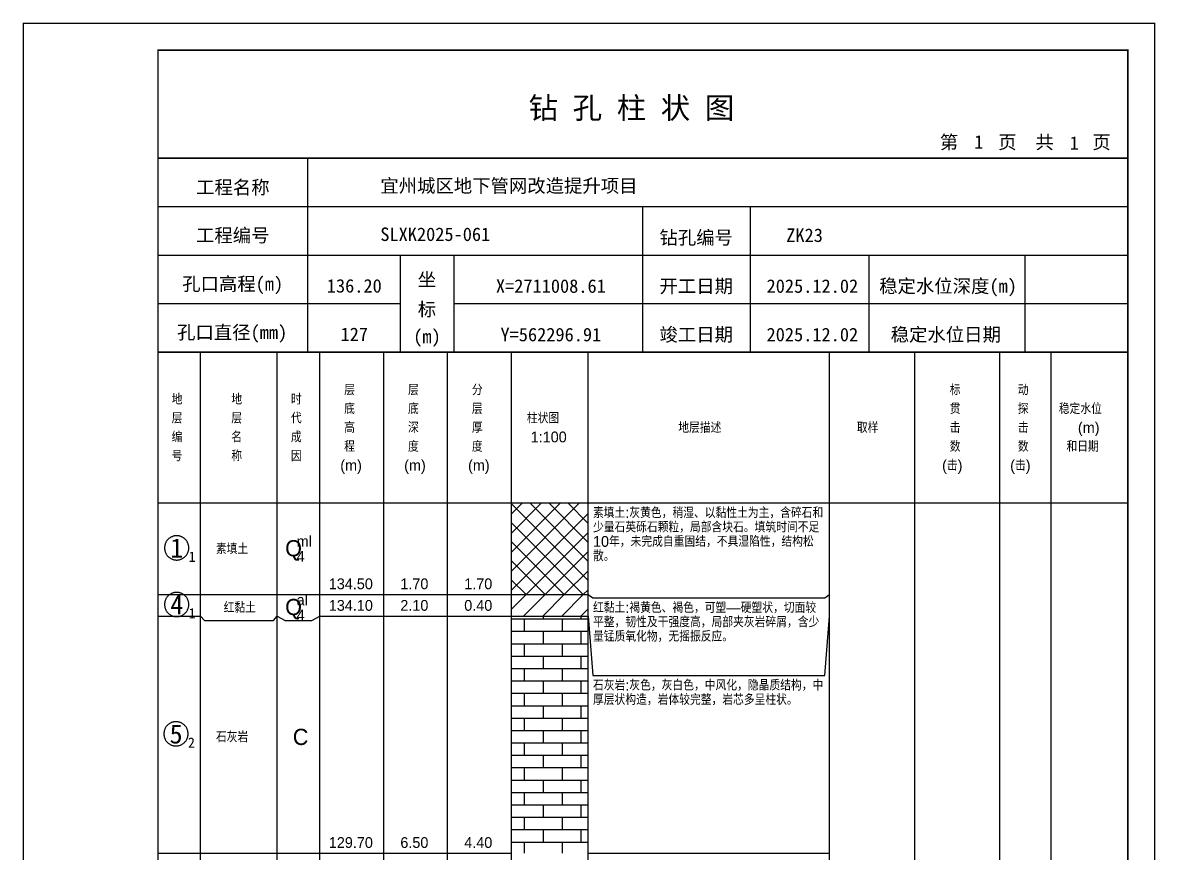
# Model space of a CAD drawing. Header units: millimetres. Extents: x 12489 to 89920, y 4630 to 4927.
# Drawn here: x 43289.3 to 43499.6, y 4772.7 to 4926.8 of the extents above; entities that cross this region are included whole.
import ezdxf
from ezdxf.enums import TextEntityAlignment as Align

# ---------------------------------------------------------------- set-up
doc = ezdxf.new("R2010")
doc.units = ezdxf.units.MM
doc.layers.add('ZZT_TC', color=7, linetype='Continuous')
doc.styles.add('成果图图块', font='', dxfattribs={"height": 2.5})
doc.styles.add('成果图模板', font='')
doc.styles.add('成果图模板标题', font='simhei.ttf')
doc.styles.add('成果图表体', font='Comfont.shx', dxfattribs={"height": 2, "bigfont": 'Hztxt12a.shx'})
doc.styles.get('成果图图块').set_extended_font_data('FangSong_GB2312')
doc.styles.get('成果图模板').set_extended_font_data('FangSong_GB2312')

# ---------------------------------------------------------------- blocks, each defined once
blk = doc.blocks.new('DCBH-1-1-1249', base_point=(0.3, -0.11))
at = {"layer": 'ZZT_TC', "color": 7}
blk.add_polyline3d([(-0.19, 2.31, 0), (-0.3, 2.31, 0), (-0.41, 2.3, 0), (-0.52, 2.29, 0), (-0.63, 2.27, 0), (-0.73, 2.24, 0), (-0.84, 2.21, 0), (-0.95, 2.18, 0), (-1.05, 2.14, 0), (-1.15, 2.09, 0), (-1.25, 2.04, 0), (-1.35, 1.99, 0), (-1.44, 1.93, 0), (-1.53, 1.87, 0), (-1.62, 1.8, 0), (-1.7, 1.73, 0), (-1.78, 1.65, 0), (-1.86, 1.57, 0), (-1.93, 1.49, 0), (-2, 1.4, 0), (-2.06, 1.31, 0), (-2.12, 1.22, 0), (-2.17, 1.12, 0), (-2.22, 1.02, 0), (-2.27, 0.92, 0), (-2.31, 0.82, 0), (-2.34, 0.71, 0), (-2.37, 0.61, 0), (-2.4, 0.5, 0), (-2.41, 0.39, 0), (-2.43, 0.28, 0), (-2.44, 0.17, 0), (-2.44, 0.06, 0), (-2.44, -0.05, 0), (-2.43, -0.16, 0), (-2.41, -0.27, 0), (-2.4, -0.38, 0), (-2.37, -0.49, 0), (-2.34, -0.6, 0), (-2.31, -0.7, 0), (-2.27, -0.8, 0), (-2.22, -0.9, 0), (-2.17, -1, 0), (-2.12, -1.1, 0), (-2.06, -1.19, 0), (-2, -1.28, 0), (-1.93, -1.37, 0), (-1.86, -1.45, 0), (-1.78, -1.53, 0), (-1.7, -1.61, 0), (-1.62, -1.68, 0), (-1.53, -1.75, 0), (-1.44, -1.81, 0), (-1.35, -1.87, 0), (-1.25, -1.93, 0), (-1.15, -1.98, 0), (-1.05, -2.02, 0), (-0.95, -2.06, 0), (-0.84, -2.1, 0), (-0.73, -2.13, 0), (-0.63, -2.15, 0), (-0.52, -2.17, 0), (-0.41, -2.18, 0), (-0.3, -2.19, 0), (-0.19, -2.19, 0), (-0.08, -2.19, 0), (0.03, -2.18, 0), (0.14, -2.17, 0), (0.25, -2.15, 0), (0.36, -2.13, 0), (0.47, -2.1, 0), (0.57, -2.06, 0), (0.67, -2.02, 0), (0.77, -1.98, 0), (0.87, -1.93, 0), (0.97, -1.87, 0), (1.06, -1.81, 0), (1.15, -1.75, 0), (1.24, -1.68, 0), (1.32, -1.61, 0), (1.4, -1.53, 0), (1.48, -1.45, 0), (1.55, -1.37, 0), (1.62, -1.28, 0), (1.68, -1.19, 0), (1.74, -1.1, 0), (1.8, -1, 0), (1.85, -0.9, 0), (1.89, -0.8, 0), (1.93, -0.7, 0), (1.97, -0.6, 0), (2, -0.49, 0), (2.02, -0.38, 0), (2.04, -0.27, 0), (2.05, -0.16, 0), (2.06, -0.05, 0), (2.06, 0.06, 0), (2.06, 0.17, 0), (2.05, 0.28, 0), (2.04, 0.39, 0), (2.02, 0.5, 0), (2, 0.61, 0), (1.97, 0.71, 0), (1.93, 0.82, 0), (1.89, 0.92, 0), (1.85, 1.02, 0), (1.8, 1.12, 0), (1.74, 1.22, 0), (1.68, 1.31, 0), (1.62, 1.4, 0), (1.55, 1.49, 0), (1.48, 1.57, 0), (1.4, 1.65, 0), (1.32, 1.73, 0), (1.24, 1.8, 0), (1.15, 1.87, 0), (1.06, 1.93, 0), (0.97, 1.99, 0), (0.87, 2.04, 0), (0.77, 2.09, 0), (0.67, 2.14, 0), (0.57, 2.18, 0), (0.47, 2.21, 0), (0.36, 2.24, 0), (0.25, 2.27, 0), (0.14, 2.29, 0), (0.03, 2.3, 0), (-0.08, 2.31, 0), (-0.19, 2.31, 0)], dxfattribs=at)
at = {"style": '成果图图块'}
blk.add_text('1', height=3.57, dxfattribs=at).set_placement((-0.16, -1.74), align=Align.CENTER)
blk.add_text('1', height=1.91, dxfattribs=at).set_placement((2.03, -2.53))
blk = doc.blocks.new('DCBH-1-1-1250', base_point=(0.3, -0.11))
at = {"layer": 'ZZT_TC', "color": 7}
blk.add_polyline3d([(-0.19, 2.31, 0), (-0.3, 2.31, 0), (-0.41, 2.3, 0), (-0.52, 2.29, 0), (-0.63, 2.27, 0), (-0.73, 2.24, 0), (-0.84, 2.21, 0), (-0.95, 2.18, 0), (-1.05, 2.14, 0), (-1.15, 2.09, 0), (-1.25, 2.04, 0), (-1.35, 1.99, 0), (-1.44, 1.93, 0), (-1.53, 1.87, 0), (-1.62, 1.8, 0), (-1.7, 1.73, 0), (-1.78, 1.65, 0), (-1.86, 1.57, 0), (-1.93, 1.49, 0), (-2, 1.4, 0), (-2.06, 1.31, 0), (-2.12, 1.22, 0), (-2.17, 1.12, 0), (-2.22, 1.02, 0), (-2.27, 0.92, 0), (-2.31, 0.82, 0), (-2.34, 0.71, 0), (-2.37, 0.61, 0), (-2.4, 0.5, 0), (-2.41, 0.39, 0), (-2.43, 0.28, 0), (-2.44, 0.17, 0), (-2.44, 0.06, 0), (-2.44, -0.05, 0), (-2.43, -0.16, 0), (-2.41, -0.27, 0), (-2.4, -0.38, 0), (-2.37, -0.49, 0), (-2.34, -0.6, 0), (-2.31, -0.7, 0), (-2.27, -0.8, 0), (-2.22, -0.9, 0), (-2.17, -1, 0), (-2.12, -1.1, 0), (-2.06, -1.19, 0), (-2, -1.28, 0), (-1.93, -1.37, 0), (-1.86, -1.45, 0), (-1.78, -1.53, 0), (-1.7, -1.61, 0), (-1.62, -1.68, 0), (-1.53, -1.75, 0), (-1.44, -1.81, 0), (-1.35, -1.87, 0), (-1.25, -1.93, 0), (-1.15, -1.98, 0), (-1.05, -2.02, 0), (-0.95, -2.06, 0), (-0.84, -2.1, 0), (-0.73, -2.13, 0), (-0.63, -2.15, 0), (-0.52, -2.17, 0), (-0.41, -2.18, 0), (-0.3, -2.19, 0), (-0.19, -2.19, 0), (-0.08, -2.19, 0), (0.03, -2.18, 0), (0.14, -2.17, 0), (0.25, -2.15, 0), (0.36, -2.13, 0), (0.47, -2.1, 0), (0.57, -2.06, 0), (0.67, -2.02, 0), (0.77, -1.98, 0), (0.87, -1.93, 0), (0.97, -1.87, 0), (1.06, -1.81, 0), (1.15, -1.75, 0), (1.24, -1.68, 0), (1.32, -1.61, 0), (1.4, -1.53, 0), (1.48, -1.45, 0), (1.55, -1.37, 0), (1.62, -1.28, 0), (1.68, -1.19, 0), (1.74, -1.1, 0), (1.8, -1, 0), (1.85, -0.9, 0), (1.89, -0.8, 0), (1.93, -0.7, 0), (1.97, -0.6, 0), (2, -0.49, 0), (2.02, -0.38, 0), (2.04, -0.27, 0), (2.05, -0.16, 0), (2.06, -0.05, 0), (2.06, 0.06, 0), (2.06, 0.17, 0), (2.05, 0.28, 0), (2.04, 0.39, 0), (2.02, 0.5, 0), (2, 0.61, 0), (1.97, 0.71, 0), (1.93, 0.82, 0), (1.89, 0.92, 0), (1.85, 1.02, 0), (1.8, 1.12, 0), (1.74, 1.22, 0), (1.68, 1.31, 0), (1.62, 1.4, 0), (1.55, 1.49, 0), (1.48, 1.57, 0), (1.4, 1.65, 0), (1.32, 1.73, 0), (1.24, 1.8, 0), (1.15, 1.87, 0), (1.06, 1.93, 0), (0.97, 1.99, 0), (0.87, 2.04, 0), (0.77, 2.09, 0), (0.67, 2.14, 0), (0.57, 2.18, 0), (0.47, 2.21, 0), (0.36, 2.24, 0), (0.25, 2.27, 0), (0.14, 2.29, 0), (0.03, 2.3, 0), (-0.08, 2.31, 0), (-0.19, 2.31, 0)], dxfattribs=at)
at = {"style": '成果图图块'}
blk.add_text('4', height=3.57, dxfattribs=at).set_placement((-0.16, -1.74), align=Align.CENTER)
blk.add_text('1', height=1.91, dxfattribs=at).set_placement((2.03, -2.53))
blk = doc.blocks.new('DCBH-1-1-1251', base_point=(0.43, -0.11))
at = {"layer": 'ZZT_TC', "color": 7}
blk.add_polyline3d([(-0.19, 2.31, 0), (-0.3, 2.31, 0), (-0.41, 2.3, 0), (-0.52, 2.29, 0), (-0.63, 2.27, 0), (-0.73, 2.24, 0), (-0.84, 2.21, 0), (-0.95, 2.18, 0), (-1.05, 2.14, 0), (-1.15, 2.09, 0), (-1.25, 2.04, 0), (-1.35, 1.99, 0), (-1.44, 1.93, 0), (-1.53, 1.87, 0), (-1.62, 1.8, 0), (-1.7, 1.73, 0), (-1.78, 1.65, 0), (-1.86, 1.57, 0), (-1.93, 1.49, 0), (-2, 1.4, 0), (-2.06, 1.31, 0), (-2.12, 1.22, 0), (-2.17, 1.12, 0), (-2.22, 1.02, 0), (-2.27, 0.92, 0), (-2.31, 0.82, 0), (-2.34, 0.71, 0), (-2.37, 0.61, 0), (-2.4, 0.5, 0), (-2.41, 0.39, 0), (-2.43, 0.28, 0), (-2.44, 0.17, 0), (-2.44, 0.06, 0), (-2.44, -0.05, 0), (-2.43, -0.16, 0), (-2.41, -0.27, 0), (-2.4, -0.38, 0), (-2.37, -0.49, 0), (-2.34, -0.6, 0), (-2.31, -0.7, 0), (-2.27, -0.8, 0), (-2.22, -0.9, 0), (-2.17, -1, 0), (-2.12, -1.1, 0), (-2.06, -1.19, 0), (-2, -1.28, 0), (-1.93, -1.37, 0), (-1.86, -1.45, 0), (-1.78, -1.53, 0), (-1.7, -1.61, 0), (-1.62, -1.68, 0), (-1.53, -1.75, 0), (-1.44, -1.81, 0), (-1.35, -1.87, 0), (-1.25, -1.93, 0), (-1.15, -1.98, 0), (-1.05, -2.02, 0), (-0.95, -2.06, 0), (-0.84, -2.1, 0), (-0.73, -2.13, 0), (-0.63, -2.15, 0), (-0.52, -2.17, 0), (-0.41, -2.18, 0), (-0.3, -2.19, 0), (-0.19, -2.19, 0), (-0.08, -2.19, 0), (0.03, -2.18, 0), (0.14, -2.17, 0), (0.25, -2.15, 0), (0.36, -2.13, 0), (0.47, -2.1, 0), (0.57, -2.06, 0), (0.67, -2.02, 0), (0.77, -1.98, 0), (0.87, -1.93, 0), (0.97, -1.87, 0), (1.06, -1.81, 0), (1.15, -1.75, 0), (1.24, -1.68, 0), (1.32, -1.61, 0), (1.4, -1.53, 0), (1.48, -1.45, 0), (1.55, -1.37, 0), (1.62, -1.28, 0), (1.68, -1.19, 0), (1.74, -1.1, 0), (1.8, -1, 0), (1.85, -0.9, 0), (1.89, -0.8, 0), (1.93, -0.7, 0), (1.97, -0.6, 0), (2, -0.49, 0), (2.02, -0.38, 0), (2.04, -0.27, 0), (2.05, -0.16, 0), (2.06, -0.05, 0), (2.06, 0.06, 0), (2.06, 0.17, 0), (2.05, 0.28, 0), (2.04, 0.39, 0), (2.02, 0.5, 0), (2, 0.61, 0), (1.97, 0.71, 0), (1.93, 0.82, 0), (1.89, 0.92, 0), (1.85, 1.02, 0), (1.8, 1.12, 0), (1.74, 1.22, 0), (1.68, 1.31, 0), (1.62, 1.4, 0), (1.55, 1.49, 0), (1.48, 1.57, 0), (1.4, 1.65, 0), (1.32, 1.73, 0), (1.24, 1.8, 0), (1.15, 1.87, 0), (1.06, 1.93, 0), (0.97, 1.99, 0), (0.87, 2.04, 0), (0.77, 2.09, 0), (0.67, 2.14, 0), (0.57, 2.18, 0), (0.47, 2.21, 0), (0.36, 2.24, 0), (0.25, 2.27, 0), (0.14, 2.29, 0), (0.03, 2.3, 0), (-0.08, 2.31, 0), (-0.19, 2.31, 0)], dxfattribs=at)
at = {"style": '成果图图块'}
blk.add_text('5', height=3.57, dxfattribs=at).set_placement((-0.16, -1.74), align=Align.CENTER)
blk.add_text('2', height=1.91, dxfattribs=at).set_placement((2.03, -2.53))
blk = doc.blocks.new('钻孔柱状图路桥昇龙制图梁世成校核莫家里.dwg141', base_point=(25, 236))
for p, q in [((52.82, 236), (52.82, 272)), ((25, 263), (205, 263)), ((115, 236), (115, 263)), ((135, 236), (135, 263)), ((25, 254), (205, 254)), ((70, 236), (70, 254)), ((80, 236), (80, 254)), ((157, 236), (157, 254)), ((185.95, 236), (185.95, 254)), ((25, 245), (70, 245)), ((80, 245), (205, 245))]:
    blk.add_line(p, q)
for points, const_width in [([(0, 0), (210, 0), (210, 297), (0, 297)], 0.25), ([(25, 5), (205, 5), (205, 292), (25, 292)], 0.3)]:
    blk.add_lwpolyline(points, close=True, dxfattribs=dict(const_width=const_width))
at = {"const_width": 0.3}
for points in [[(25, 272), (205, 272)], [(25, 236), (205, 236)]]:
    blk.add_lwpolyline(points, dxfattribs=at)
for s, height, style, p in [('钻 孔 柱 状 图', 4, '成果图模板标题', (93.8, 279.31)), ('第', 2.5, '成果图模板', (170.12, 273.7)), ('页', 2.5, '成果图模板', (180.96, 273.7)), ('共', 2.5, '成果图模板', (187.88, 273.7)), ('页', 2.5, '成果图模板', (198.44, 273.7)), ('工程名称', 2.5, '成果图模板', (32.07, 265.32)), ('宜州城区地下管网改造提升项目', 2.5, '成果图模板', (66.26, 265.61)), ('工程编号', 2.5, '成果图模板', (32.05, 256.41)), ('SLXK2025-061', 2.5, '成果图模板', (66.26, 256.61)), ('钻孔编号', 2.5, '成果图模板', (118.08, 256)), ('ZK23', 2.5, '成果图模板', (141.61, 256.43)), ('孔口高程(m)', 2.5, '成果图模板', (29.48, 247.41)), ('坐', 2.5, '成果图模板', (73.21, 248.24)), ('开工日期', 2.5, '成果图模板', (118.08, 247)), ('稳定水位深度(m)', 2.5, '成果图模板', (158.86, 247)), ('标', 2.5, '成果图模板', (73.21, 242.7)), ('孔口直径(mm)', 2.5, '成果图模板', (28.54, 238.41)), ('(m) ', 2.5, '成果图模板', (72.38, 237.65)), ('竣工日期', 2.5, '成果图模板', (118.08, 238)), ('稳定水位日期', 2.5, '成果图模板', (160.99, 238))]:
    blk.add_text(s, height=height, dxfattribs=dict(style=style)).set_placement(p)
at = {"style": '成果图模板'}
for s, p in [('1', (177.35, 273.74)), ('1', (195.08, 273.53)), ('136.20', (61.43, 247.04)), ('X=2711008.61', (97.92, 247)), ('2025.12.02', (146.46, 247)), ('127', (61.43, 238.04)), ('Y=562296.91', (97.92, 238)), ('2025.12.02', (146.46, 238))]:
    blk.add_text(s, height=2.5, dxfattribs=at).set_placement(p, align=Align.CENTER)

msp = doc.modelspace()

# ---------------------------------------------------------------- hatches: boundary and pattern name
at = {"linetype": 'Continuous'}
h = msp.add_hatch(dxfattribs=at)
h.set_pattern_fill('GKSTT', scale=0.5, style=0, pattern_type=2)
h.set_pattern_definition([(45, (0, 0), (-1.76776695, 1.76776695), []), (135, (0, 0), (-1.76776695, -1.76776695), [])])
h.paths.add_polyline_path([(43380.06, 4820.71), (43394.29, 4820.71), (43394.29, 4837.71), (43380.06, 4837.71)])
h = msp.add_hatch(dxfattribs=at)
h.set_pattern_fill('GKNXT', scale=0.5, style=0, pattern_type=2)
h.set_pattern_definition([(45, (0, 0), (-1.76776695, 1.76776695), [])])
h.paths.add_polyline_path([(43380.06, 4816.71), (43394.29, 4816.71), (43394.29, 4820.71), (43380.06, 4820.71)])
h = msp.add_hatch(dxfattribs=at)
h.set_pattern_fill('GKSHY', scale=0.5, style=0, pattern_type=2)
h.set_pattern_definition([(0, (0, 0), (0, 2.3), []), (90, (0, 0), (-3.5, 2.3), [2.3, -2.3])])
h.paths.add_polyline_path([(43380.06, 4772.71), (43394.29, 4772.71), (43394.29, 4816.71), (43380.06, 4816.71)])

# ---------------------------------------------------------------- linework, layer by layer
at = {"color": 0}
for p, q in [((43314.45, 4837.71), (43322.35, 4837.71)), ((43314.45, 4820.71), (43314.45, 4837.71)), ((43322.35, 4820.71), (43322.35, 4837.71)), ((43314.45, 4820.71), (43322.35, 4820.71)), ((43314.45, 4820.71), (43322.35, 4820.71)), ((43314.45, 4816.71), (43314.45, 4820.71)), ((43322.35, 4816.71), (43322.35, 4820.71)), ((43314.45, 4816.71), (43322.35, 4816.71)), ((43314.45, 4816.71), (43322.35, 4816.71)), ((43314.45, 4772.71), (43314.45, 4816.71)), ((43322.35, 4772.71), (43322.35, 4816.71)), ((43314.45, 4772.71), (43322.35, 4772.71))]:
    msp.add_line(p, q, dxfattribs=at)
for points in [[(43314.45, 4865.71), (43322.35, 4865.71)], [(43314.45, 4837.71), (43314.45, 4865.71)], [(43322.35, 4837.71), (43322.35, 4865.71)], [(43322.35, 4865.71), (43336.58, 4865.71)], [(43322.35, 4837.71), (43322.35, 4865.71)], [(43336.58, 4837.71), (43336.58, 4865.71)], [(43336.58, 4865.71), (43344.49, 4865.71)], [(43336.58, 4837.71), (43336.58, 4865.71)], [(43344.49, 4837.71), (43344.49, 4865.71)], [(43344.49, 4865.71), (43356.35, 4865.71)], [(43344.49, 4837.71), (43344.49, 4865.71)], [(43356.35, 4837.71), (43356.35, 4865.71)], [(43356.35, 4865.71), (43368.2, 4865.71)], [(43356.35, 4837.71), (43356.35, 4865.71)], [(43368.2, 4837.71), (43368.2, 4865.71)], [(43368.2, 4865.71), (43380.06, 4865.71)], [(43368.2, 4837.71), (43368.2, 4865.71)], [(43380.06, 4837.71), (43380.06, 4865.71)], [(43380.06, 4865.71), (43394.29, 4865.71)], [(43380.06, 4837.71), (43380.06, 4865.71)], [(43394.29, 4837.71), (43394.29, 4865.71)], [(43394.29, 4865.71), (43439.11, 4865.71)], [(43394.29, 4837.71), (43394.29, 4865.71)], [(43439.11, 4837.71), (43439.11, 4865.71)], [(43439.11, 4865.71), (43454.92, 4865.71)], [(43439.11, 4837.71), (43439.11, 4865.71)], [(43454.92, 4837.71), (43454.92, 4865.71)], [(43454.92, 4865.71), (43470.73, 4865.71)], [(43454.92, 4837.71), (43454.92, 4865.71)], [(43470.73, 4837.71), (43470.73, 4865.71)], [(43470.73, 4865.71), (43480.22, 4865.71)], [(43470.73, 4837.71), (43470.73, 4865.71)], [(43480.22, 4837.71), (43480.22, 4865.71)], [(43480.22, 4865.71), (43494.45, 4865.71)], [(43480.22, 4837.71), (43480.22, 4865.71)], [(43494.45, 4837.71), (43494.45, 4865.71)], [(43314.45, 4837.71), (43322.35, 4837.71)], [(43314.45, 4643.71), (43314.45, 4837.71)], [(43314.45, 4837.71), (43322.35, 4837.71)], [(43322.35, 4643.71), (43322.35, 4837.71)], [(43322.35, 4837.71), (43336.58, 4837.71)], [(43322.35, 4643.71), (43322.35, 4837.71)], [(43322.35, 4837.71), (43336.58, 4837.71)], [(43322.35, 4837.71), (43336.58, 4837.71)], [(43322.35, 4820.71), (43322.35, 4837.71)], [(43336.58, 4643.71), (43336.58, 4837.71)], [(43336.58, 4820.71), (43336.58, 4837.71)], [(43336.58, 4837.71), (43344.49, 4837.71)], [(43336.58, 4643.71), (43336.58, 4837.71)], [(43336.58, 4837.71), (43344.49, 4837.71)], [(43336.58, 4837.71), (43344.49, 4837.71)], [(43336.58, 4820.71), (43336.58, 4837.71)], [(43344.49, 4643.71), (43344.49, 4837.71)], [(43344.49, 4820.71), (43344.49, 4837.71)], [(43344.49, 4837.71), (43356.35, 4837.71)], [(43344.49, 4643.71), (43344.49, 4837.71)], [(43344.49, 4837.71), (43356.35, 4837.71)], [(43344.49, 4837.71), (43356.35, 4837.71)], [(43344.49, 4820.71), (43344.49, 4837.71)], [(43356.35, 4643.71), (43356.35, 4837.71)], [(43356.35, 4820.71), (43356.35, 4837.71)], [(43356.35, 4837.71), (43368.2, 4837.71)], [(43356.35, 4643.71), (43356.35, 4837.71)], [(43356.35, 4837.71), (43368.2, 4837.71)], [(43356.35, 4837.71), (43368.2, 4837.71)], [(43356.35, 4820.71), (43356.35, 4837.71)], [(43368.2, 4643.71), (43368.2, 4837.71)], [(43368.2, 4820.71), (43368.2, 4837.71)], [(43368.2, 4837.71), (43380.06, 4837.71)], [(43368.2, 4643.71), (43368.2, 4837.71)], [(43368.2, 4837.71), (43380.06, 4837.71)], [(43368.2, 4837.71), (43380.06, 4837.71)], [(43368.2, 4820.71), (43368.2, 4837.71)], [(43380.06, 4643.71), (43380.06, 4837.71)], [(43380.06, 4820.71), (43380.06, 4837.71)], [(43380.06, 4837.71), (43394.29, 4837.71)], [(43380.06, 4643.71), (43380.06, 4837.71)], [(43380.06, 4837.71), (43394.29, 4837.71)], [(43394.29, 4643.71), (43394.29, 4837.71)], [(43394.29, 4837.71), (43439.11, 4837.71)], [(43394.29, 4643.71), (43394.29, 4837.71)], [(43394.29, 4837.71), (43439.11, 4837.71)], [(43394.29, 4820.71), (43394.29, 4837.71)], [(43439.11, 4643.71), (43439.11, 4837.71)], [(43439.11, 4820.71), (43439.11, 4837.71)], [(43439.11, 4837.71), (43454.92, 4837.71)], [(43439.11, 4643.71), (43439.11, 4837.71)], [(43439.11, 4837.71), (43454.92, 4837.71)], [(43454.92, 4643.71), (43454.92, 4837.71)], [(43454.92, 4837.71), (43470.73, 4837.71)], [(43454.92, 4643.71), (43454.92, 4837.71)], [(43454.92, 4837.71), (43470.73, 4837.71)], [(43470.73, 4643.71), (43470.73, 4837.71)], [(43470.73, 4837.71), (43480.22, 4837.71)], [(43470.73, 4643.71), (43470.73, 4837.71)], [(43470.73, 4837.71), (43480.22, 4837.71)], [(43480.22, 4643.71), (43480.22, 4837.71)], [(43480.22, 4837.71), (43494.45, 4837.71)], [(43480.22, 4643.71), (43480.22, 4837.71)], [(43480.22, 4837.71), (43494.45, 4837.71)], [(43494.45, 4643.71), (43494.45, 4837.71)], [(43322.35, 4820.71), (43336.58, 4820.71)], [(43322.35, 4816.71), (43322.35, 4820.71)], [(43336.58, 4816.71), (43336.58, 4820.71)], [(43336.58, 4820.71), (43344.49, 4820.71)], [(43336.58, 4815.91), (43336.58, 4820.71)], [(43344.49, 4815.91), (43344.49, 4820.71)], [(43344.49, 4820.71), (43356.35, 4820.71)], [(43344.49, 4820.71), (43356.35, 4820.71)], [(43344.49, 4816.71), (43344.49, 4820.71)], [(43356.35, 4816.71), (43356.35, 4820.71)], [(43356.35, 4820.71), (43368.2, 4820.71)], [(43356.35, 4820.71), (43368.2, 4820.71)], [(43356.35, 4816.71), (43356.35, 4820.71)], [(43368.2, 4816.71), (43368.2, 4820.71)], [(43368.2, 4820.71), (43380.06, 4820.71)], [(43368.2, 4820.71), (43380.06, 4820.71)], [(43368.2, 4816.71), (43368.2, 4820.71)], [(43380.06, 4816.71), (43380.06, 4820.71)], [(43394.29, 4820.71), (43395.19, 4820.11)], [(43394.29, 4816.71), (43394.29, 4820.71)], [(43395.19, 4820.11), (43438.22, 4820.11)], [(43438.22, 4820.11), (43439.11, 4820.71)], [(43439.11, 4816.71), (43439.11, 4820.71)], [(43322.35, 4816.71), (43323.06, 4815.91)], [(43322.35, 4772.71), (43322.35, 4816.71)], [(43323.06, 4815.91), (43335.87, 4815.91)], [(43335.87, 4815.91), (43336.58, 4816.71)], [(43336.58, 4772.71), (43336.58, 4816.71)], [(43336.58, 4816.71), (43338.08, 4815.91)], [(43336.58, 4772.71), (43336.58, 4815.91)], [(43338.08, 4815.91), (43342.99, 4815.91)], [(43342.99, 4815.91), (43344.49, 4816.71)], [(43344.49, 4816.71), (43356.35, 4816.71)], [(43344.49, 4816.71), (43356.35, 4816.71)], [(43344.49, 4772.71), (43344.49, 4816.71)], [(43344.49, 4772.71), (43344.49, 4815.91)], [(43356.35, 4772.71), (43356.35, 4816.71)], [(43356.35, 4816.71), (43368.2, 4816.71)], [(43356.35, 4816.71), (43368.2, 4816.71)], [(43356.35, 4772.71), (43356.35, 4816.71)], [(43368.2, 4772.71), (43368.2, 4816.71)], [(43368.2, 4816.71), (43380.06, 4816.71)], [(43368.2, 4816.71), (43380.06, 4816.71)], [(43368.2, 4772.71), (43368.2, 4816.71)], [(43380.06, 4772.71), (43380.06, 4816.71)], [(43394.29, 4816.71), (43395.19, 4805.71)], [(43394.29, 4772.71), (43394.29, 4816.71)], [(43438.22, 4805.71), (43439.11, 4816.71)], [(43439.11, 4772.71), (43439.11, 4816.71)], [(43395.19, 4805.71), (43438.22, 4805.71)], [(43322.35, 4772.71), (43336.58, 4772.71)], [(43336.58, 4772.71), (43344.49, 4772.71)], [(43344.49, 4772.71), (43356.35, 4772.71)], [(43356.35, 4772.71), (43368.2, 4772.71)], [(43368.2, 4772.71), (43380.06, 4772.71)], [(43394.29, 4772.71), (43439.11, 4772.71)]]:
    msp.add_lwpolyline(points, dxfattribs=at)
at = {"color": 7, "flags": 128}
for points in [[(43380.06, 4820.71), (43394.29, 4820.71)], [(43380.06, 4816.71), (43394.29, 4816.71)]]:
    msp.add_lwpolyline(points, dxfattribs=at)

# ---------------------------------------------------------------- block references
for name, p in [('钻孔柱状图路桥昇龙制图梁世成校核莫家里.dwg141', (43314.45, 4865.71)), ('DCBH-1-1-1249', (43318.4, 4829.21)), ('DCBH-1-1-1250', (43318.4, 4818.71)), ('DCBH-1-1-1251', (43318.4, 4794.71))]:
    msp.add_blockref(name, p)

# ---------------------------------------------------------------- texts
at = {"color": 0, "style": '成果图表体'}
for s, height, p in [('层', 2, (43349, 4857.71)), ('层', 2, (43360.85, 4857.71)), ('分', 2, (43372.71, 4857.71)), ('标', 2, (43461.41, 4857.71)), ('动', 2, (43474.05, 4857.71)), ('地', 2, (43316.98, 4855.96)), ('地', 2, (43328.05, 4855.96)), ('时', 2, (43339.11, 4855.96)), ('底', 2, (43349, 4854.21)), ('底', 2, (43360.85, 4854.21)), ('层', 2, (43372.71, 4854.21)), ('贯', 2, (43461.41, 4854.21)), ('探', 2, (43474.05, 4854.21)), ('稳定水位', 2, (43481.65, 4854.21)), ('层', 2, (43316.98, 4852.46)), ('层', 2, (43328.05, 4852.46)), ('代', 2, (43339.11, 4852.46)), ('高', 2, (43349, 4850.71)), ('深', 2, (43360.85, 4850.71)), ('厚', 2, (43372.71, 4850.71)), ('柱状图', 2, (43382.91, 4852.46)), ('地层描述', 2, (43411.02, 4850.71)), ('取样', 2, (43444.18, 4850.71)), ('击', 2, (43461.41, 4850.71)), ('击', 2, (43474.05, 4850.71)), ('(m)', 2, (43485.2, 4850.71)), ('编', 2, (43316.98, 4848.96)), ('名', 2, (43328.05, 4848.96)), ('成', 2, (43339.11, 4848.96)), ('1:100', 2, (43383.62, 4848.96)), ('程', 2, (43349, 4847.21)), ('度', 2, (43360.85, 4847.21)), ('度', 2, (43372.71, 4847.21)), ('数', 2, (43461.41, 4847.21)), ('数', 2, (43474.05, 4847.21)), ('和日期', 2, (43483.07, 4847.21)), ('号', 2, (43316.98, 4845.46)), ('称', 2, (43328.05, 4845.46)), ('因', 2, (43339.11, 4845.46)), ('(m)', 2, (43348.28, 4843.71)), ('(m)', 2, (43360.14, 4843.71)), ('(m)', 2, (43372, 4843.71)), ('(击)', 2, (43459.99, 4843.71)), ('(击)', 2, (43472.63, 4843.71)), ('ml', 2, (43340.18, 4829.61)), ('素填土', 2, (43325.2, 4828.21)), ('Q', 3, (43338.05, 4827.81)), ('4', 2, (43340.18, 4826.81)), ('134.50', 2, (43346.15, 4821.71)), ('1.70', 2, (43359.43, 4821.71)), ('1.70', 2, (43371.29, 4821.71)), ('红黏土', 2, (43326.63, 4817.31)), ('Q', 3, (43338.05, 4816.91)), ('al', 2, (43340.18, 4818.71)), ('134.10', 2, (43346.15, 4817.71)), ('2.10', 2, (43359.43, 4817.71)), ('0.40', 2, (43371.29, 4817.71)), ('4', 2, (43340.18, 4815.91)), ('C', 3, (43339.47, 4792.81)), ('石灰岩', 2, (43325.2, 4793.31)), ('129.70', 2, (43346.15, 4773.71)), ('6.50', 2, (43359.43, 4773.71)), ('4.40', 2, (43371.29, 4773.71))]:
    msp.add_text(s, height=height, dxfattribs=at).set_placement(p)
at = {"color": 0, "char_height": 2, "width": 43.0292, "attachment_point": 1, "line_spacing_factor": 0.8, "style": '成果图表体'}
for s, insert in [('素填土:灰黄色，稍湿、以黏性土为主，含碎石和少量石英砾石颗粒，局部含块石。填筑时间不足10年，未完成自重固结，不具湿陷性，结构松散。', (43395.19, 4836.91)), ('红黏土:褐黄色、褐色，可塑—硬塑状，切面较平整，韧性及干强度高，局部夹灰岩碎屑，含少量锰质氧化物，无摇振反应。', (43395.19, 4819.31)), ('石灰岩:灰色，灰白色，中风化，隐晶质结构，中厚层状构造，岩体较完整，岩芯多呈柱状。', (43395.19, 4804.91))]:
    msp.add_mtext(s, dxfattribs=dict(at, insert=insert))

doc.saveas('drawing.dxf')
